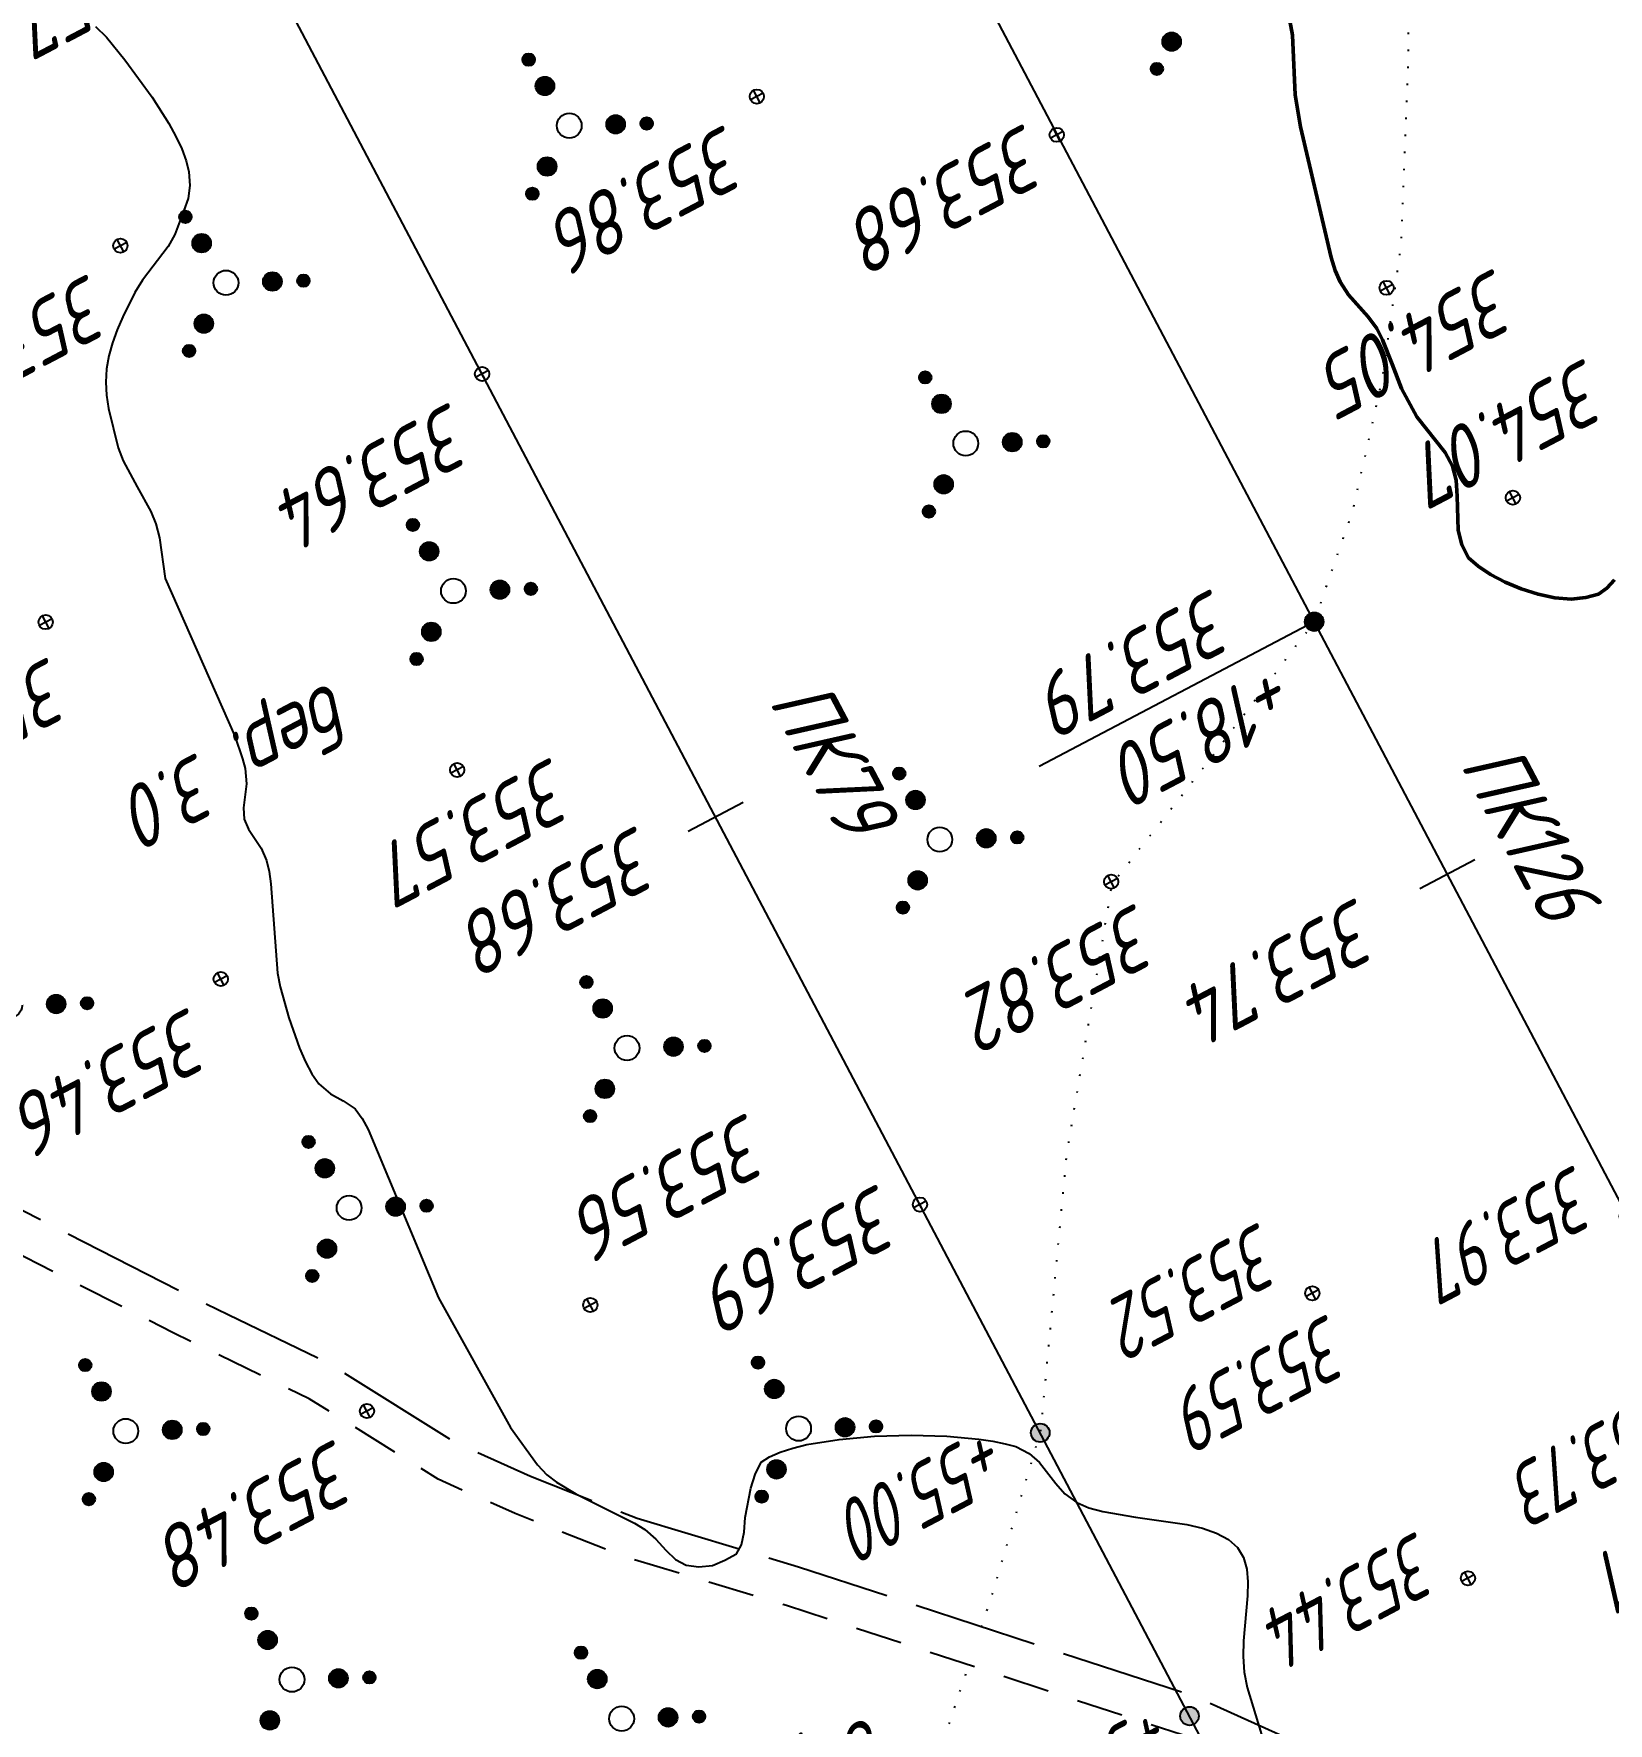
# Model space of a CAD drawing. Extents: x 1516777 to 1518423, y 2190420 to 2191479.
# Drawn here: x 1516988.6 to 1517090.2, y 2191016.7 to 2191125.7 of the extents above; entities that cross this region are included whole.
import ezdxf
from ezdxf.enums import TextEntityAlignment as Align

# ---------------------------------------------------------------- set-up
doc = ezdxf.new("R2010")
doc.units = 0
for name, pattern in [('ИИDash_30_20', [5, 3, -2]), ('ИИDash_80_20', [10, 8, -2]), ('ИИDot', [1, 0, -1])]:
    doc.linetypes.add(name, pattern=pattern)
for name, color, linetype, lineweight in [('ИИ_ДОРОГА_025', 7, 'Continuous', 25), ('ИИ_КОНТУР_025', 7, 'ИИDot', 25), ('ИИ_ОТМЕТКА_025', 7, 'Continuous', 25), ('ИИ_ПИКЕТАЖ_025', 7, 'Continuous', 25), ('ИИ_РАЗМЕР_025', 7, 'Continuous', 25), ('ИИ_РЕЛЬЕФ_025', 34, 'Continuous', 25), ('ИИ_РЕЛЬЕФ_050', 34, 'Continuous', 50), ('ИИ_ТЕКСТ_025', 7, 'Continuous', 25), ('ИИ_ТРАССА_ТРУБ_025', 7, 'Continuous', 25), ('ИИ_УГОДЬЯ_025', 7, 'Continuous', 25)]:
    doc.layers.add(name, color=color, linetype=linetype, lineweight=lineweight)
doc.styles.add('VNIPISIMPLEXCUR', font='simplex.shx', dxfattribs={"width": 0.8, "oblique": 15})
doc.dimstyles.new('ИИ-2000-м-dm$2', dxfattribs={"dimscale": 2, "dimtxt": 2.5, "dimasz": 2.5, "dimexe": 1.25, "dimexo": 0, "dimgap": 1, "dimtad": 2, "dimtoh": 1, "dimzin": 1, "dimdsep": 46, "dimtxsty": 'VNIPISIMPLEXCUR', "dimcen": 2.5, "dimaunit": 1, "dimazin": 0, "dimtfac": 1, "dimtmove": 1, "dimatfit": 2, "dimfxl": 1, "dimarcsym": 0})

# ---------------------------------------------------------------- blocks, each defined once
blk = doc.blocks.new('PICKET')
at = {"color": 0, "linetype": 'Continuous', "lineweight": 25}
for p, q in [((-0.23, 0), (0.23, 0)), ((0, 0.23), (0, -0.23))]:
    blk.add_line(p, q, dxfattribs=at)
blk.add_circle((0, 0), 0.23, dxfattribs=at)
at = {"color": 0, "linetype": 'Continuous', "style": 'VNIPISIMPLEXCUR', "oblique": 15, "width": 0.8}
blk.add_attdef('OTMETKA', (1.25, 0.3), '', height=2, dxfattribs=at)
at = {"color": 8, "linetype": 'Continuous', "style": 'VNIPISIMPLEXCUR', "oblique": 15, "width": 0.8, "flags": 1}
blk.add_attdef('NOMER', (1.25, -2.7), '', height=2, dxfattribs=at)
blk = doc.blocks.new('ИИ053952')
at = {"linetype": 'Continuous', "lineweight": 25}
h = blk.add_hatch(color=0, dxfattribs=at)
edge = h.paths.add_edge_path()
edge.add_arc((-1.309, 2.13), 0.2, 0, 360)
h = blk.add_hatch(color=0, dxfattribs=at)
edge = h.paths.add_edge_path()
edge.add_arc((-0.785, 1.278), 0.3, 0, 360)
h = blk.add_hatch(color=0, dxfattribs=at)
edge = h.paths.add_edge_path()
edge.add_arc((1.499, 0.041), 0.3, 0, 360)
h = blk.add_hatch(color=0, dxfattribs=at)
edge = h.paths.add_edge_path()
edge.add_arc((2.499, 0.068), 0.2, 0, 360)
h = blk.add_hatch(color=0, dxfattribs=at)
edge = h.paths.add_edge_path()
edge.add_arc((-0.714, -1.319), 0.3, 0, 360)
h = blk.add_hatch(color=0, dxfattribs=at)
edge = h.paths.add_edge_path()
edge.add_arc((-1.19, -2.198), 0.2, 0, 360)
at = {"color": 0, "linetype": 'Continuous', "lineweight": 25}
for centre, radius in [((-1.309, 2.13), 0.2), ((-0.785, 1.278), 0.3), ((0, 0), 0.4), ((1.499, 0.041), 0.3), ((2.499, 0.068), 0.2), ((-0.714, -1.319), 0.3), ((-1.19, -2.198), 0.2)]:
    blk.add_circle(centre, radius, dxfattribs=at)
blk = doc.blocks.new('ИИ15001')
at = {"color": 0, "linetype": 'Continuous', "lineweight": 25}
blk.add_lwpolyline([(0, 1), (0, -1)], dxfattribs=at)
at = {"color": 0, "linetype": 'Continuous', "lineweight": 25, "style": 'VNIPISIMPLEXCUR', "oblique": 15, "width": 0.8}
blk.add_attdef('STATIONING', text='', height=2, dxfattribs=at).set_placement((0, 2), align=Align.CENTER)
at = {"color": 7, "linetype": 'Continuous', "lineweight": 25, "style": 'VNIPISIMPLEXCUR', "oblique": 15, "width": 0.8}
blk.add_attdef('HEIGHT', text='', height=2, dxfattribs=at).set_placement((0, -2), align=Align.TOP_CENTER)
blk = doc.blocks.new('ИИ15002')
at = {"linetype": 'Continuous', "lineweight": 25}
h = blk.add_hatch(color=0, dxfattribs=at)
edge = h.paths.add_edge_path()
edge.add_arc((0, 0), 0.3, 0, 360)
at = {"color": 0, "linetype": 'Continuous', "lineweight": 25}
blk.add_circle((0, 0), 0.3, dxfattribs=at)
at = {"color": 0, "linetype": 'Continuous', "style": 'VNIPISIMPLEXCUR', "oblique": 15, "width": 0.8}
blk.add_attdef('STATIONING', (1, 1.3), '', height=2, rotation=90, dxfattribs=at)
at = {"color": 7, "linetype": 'Continuous', "style": 'VNIPISIMPLEXCUR', "oblique": 15, "width": 0.8}
blk.add_attdef('HEIGHT', text='', height=2, dxfattribs=at).set_placement((0, -1.3), align=Align.TOP_CENTER)
blk = doc.blocks.new('*D37')
at = {"layer": 'Defpoints', "color": 0, "transparency": 16777216}
for p in [(1516997.99, 2191462.82), (1518374.71, 2191103.61), (1517445.63, 2190623.9), (1517459.23, 2190587.38), (1517312.46, 2190543.97)]:
    blk.add_point(p, dxfattribs=at)
at = {"layer": 'ИИ_РАЗМЕР_025', "color": 0, "lineweight": -2, "transparency": 16777216}
for p, q in [((1517451.91, 2190631.64), (1517459.4, 2190635.59)), ((1517448.2, 2190623.46), (1517451.91, 2190631.64))]:
    blk.add_line(p, q, dxfattribs=at)
blk.add_arc((1517445.24, 2190613.92), 9.98, 50.8939, 94.6714, dxfattribs=at)
at = {"layer": 'ИИ_РАЗМЕР_025', "color": 0, "transparency": 16777216}
for points in [[(1517444.62, 2190623.24), (1517444.24, 2190624.52), (1517440.59, 2190622.76)], [(1517452.06, 2190622.09), (1517451.02, 2190621.25), (1517454.08, 2190618.58)]]:
    blk.add_solid(points, dxfattribs=at)
at = {"layer": 'ИИ_РАЗМЕР_025', "color": 0, "transparency": 16777216, "insert": (1517457.5, 2190631.19), "char_height": 4, "attachment_point": 5, "rotation": 207.7821, "style": 'VNIPISIMPLEXCUR'}
blk.add_mtext('90%%d', dxfattribs=at)
blk = doc.blocks.new('*D41')
at = {"layer": 'Defpoints', "color": 0, "transparency": 16777216}
for p in [(1516997.99, 2191462.82), (1517637.12, 2190760.28), (1517426.98, 2190659.79), (1517400.06, 2190635.39), (1517459.23, 2190587.38)]:
    blk.add_point(p, dxfattribs=at)
at = {"layer": 'ИИ_РАЗМЕР_025', "color": 0, "lineweight": -2, "transparency": 16777216}
for p, q in [((1517435.44, 2190666.61), (1517442.94, 2190670.56)), ((1517429.66, 2190659.33), (1517435.44, 2190666.61))]:
    blk.add_line(p, q, dxfattribs=at)
blk.add_arc((1517426.57, 2190649.36), 10.44, 49.8774, 95.6874, dxfattribs=at)
at = {"layer": 'ИИ_РАЗМЕР_025', "color": 0, "transparency": 16777216}
for points in [[(1517425.73, 2190659.11), (1517425.35, 2190660.38), (1517421.71, 2190658.59)], [(1517433.82, 2190657.76), (1517432.78, 2190656.92), (1517435.81, 2190654.22)]]:
    blk.add_solid(points, dxfattribs=at)
at = {"layer": 'ИИ_РАЗМЕР_025', "color": 0, "transparency": 16777216, "insert": (1517441.03, 2190666.17), "char_height": 4, "attachment_point": 5, "rotation": 207.7821, "style": 'VNIPISIMPLEXCUR'}
blk.add_mtext('90%%d', dxfattribs=at)
blk = doc.blocks.new('*D60')
at = {"layer": 'Defpoints', "color": 0, "transparency": 16777216}
for p in [(1516865.23, 2191392.86), (1517280.22, 2190589.82), (1517301.19, 2190586.89), (1517251.66, 2190560.75), (1517312.46, 2190543.97)]:
    blk.add_point(p, dxfattribs=at)
at = {"layer": 'ИИ_РАЗМЕР_025', "color": 0, "lineweight": -2, "transparency": 16777216}
for p, q in [((1517270.29, 2190593.09), (1517259.15, 2190587.22)), ((1517278.66, 2190586.43), (1517270.29, 2190593.09))]:
    blk.add_line(p, q, dxfattribs=at)
blk.add_arc((1517292.31, 2190582.21), 14.29, 133.8716, 191.7338, dxfattribs=at)
at = {"layer": 'ИИ_РАЗМЕР_025', "color": 0, "transparency": 16777216}
for points in [[(1517282.02, 2190593.05), (1517282.8, 2190591.97), (1517285.65, 2190594.85)], [(1517278.95, 2190579.53), (1517277.69, 2190579.07), (1517279.68, 2190575.54)]]:
    blk.add_solid(points, dxfattribs=at)
at = {"layer": 'ИИ_РАЗМЕР_025', "color": 0, "transparency": 16777216, "insert": (1517265.86, 2190586.93), "char_height": 4, "attachment_point": 5, "rotation": 207.7821, "style": 'VNIPISIMPLEXCUR'}
blk.add_mtext("90°2'", dxfattribs=at)

msp = doc.modelspace()

# ---------------------------------------------------------------- linework, layer by layer
at = {"layer": 'ИИ_ДОРОГА_025', "linetype": 'ИИDash_80_20', "flags": 128}
msp.add_lwpolyline([(1517370.354, 2190906.745), (1517361.061, 2190903.069), (1517349.478, 2190899.983), (1517336.218, 2190896.895), (1517328.505, 2190896.125), (1517315.477, 2190894.578), (1517307.716, 2190894.705), (1517302.335, 2190895.33), (1517295.956, 2190897.455), (1517278.892, 2190906.756), (1517251.698, 2190919.154), (1517237.145, 2190927.329), (1517223.871, 2190935.987), (1517206.878, 2190946.488), (1517194.206, 2190954.15), (1517185.026, 2190959.877), (1517171.817, 2190964.417), (1517165.277, 2190967.329), (1517158.519, 2190969.795), (1517143.95, 2190975.605), (1517127.066, 2190984.13), (1517108.829, 2190995.629), (1517101.676, 2190999.885), (1517097.447, 2191002.553), (1517088.192, 2191007.223), (1517063.65, 2191018.345), (1517037.939, 2191026.75), (1517027.528, 2191029.886), (1517020.661, 2191032.604), (1517015.912, 2191034.725), (1517007.626, 2191039.899), (1517001.134, 2191043.047), (1516998.754, 2191044.202), (1516986.797, 2191050.305), (1516975.191, 2191055.416)], dxfattribs=at)
at = {"layer": 'ИИ_ДОРОГА_025', "linetype": 'ИИDash_30_20', "flags": 128}
msp.add_lwpolyline([(1517371.311, 2190904.327), (1517361.877, 2190900.596), (1517350.108, 2190897.46), (1517336.644, 2190894.325), (1517328.788, 2190893.54), (1517315.61, 2190891.976), (1517307.544, 2190892.108), (1517301.768, 2190892.779), (1517294.915, 2190895.062), (1517277.729, 2190904.429), (1517250.52, 2190916.833), (1517235.796, 2190925.104), (1517222.477, 2190933.792), (1517205.522, 2190944.27), (1517192.845, 2190951.935), (1517183.901, 2190957.514), (1517170.864, 2190961.996), (1517164.301, 2190964.917), (1517157.592, 2190967.366), (1517142.881, 2190973.232), (1517125.784, 2190981.865), (1517107.471, 2190993.412), (1517100.317, 2190997.668), (1517096.165, 2191000.288), (1517087.069, 2191004.877), (1517062.707, 2191015.918), (1517037.16, 2191024.269), (1517026.674, 2191027.429), (1517019.652, 2191030.208), (1517014.687, 2191032.424), (1517006.367, 2191037.62), (1517000, 2191040.708), (1516997.595, 2191041.874), (1516985.681, 2191047.956), (1516977.14, 2191051.717)], dxfattribs=at)
at = {"layer": 'ИИ_КОНТУР_025', "flags": 128}
for points in [[(1517049.754, 2191022.888), (1517050.437, 2191024.942), (1517053.581, 2191035.551), (1517055.262, 2191053.444), (1517058.182, 2191070.86), (1517064.205, 2191078.52), (1517071.21, 2191087.75), (1517073.745, 2191095.039), (1517075.663, 2191103.69), (1517076.831, 2191112.089), (1517077.298, 2191123.989), (1517077.298, 2191139.154), (1517076.831, 2191149.653), (1517076.831, 2191160.386), (1517079.166, 2191166.919), (1517087.621, 2191173.579), (1517096.027, 2191174.979), (1517106.534, 2191174.512), (1517116.818, 2191172.843), (1517139.456, 2191171.713), (1517152.999, 2191171.246), (1517160.937, 2191172.179), (1517173.779, 2191171.713), (1517176.753, 2191171.288), (1517184.955, 2191175.363), (1517198.578, 2191192.334), (1517208.174, 2191205.151)], [(1517015.634, 2190978.024), (1517033.592, 2190987.373), (1517045.11, 2191008.937), (1517048.932, 2191020.421)]]:
    msp.add_lwpolyline(points, dxfattribs=at)
at = {"layer": 'ИИ_ПИКЕТАЖ_025', "color": 4, "elevation": 353.79}
msp.add_lwpolyline([(1517071.222, 2191087.785), (1517053.478, 2191078.437)], dxfattribs=at)
at = {"layer": 'ИИ_РЕЛЬЕФ_025', "elevation": 353.5}
msp.add_lwpolyline([(1516992.584, 2191126.217), (1516993.28, 2191125.518), (1516994.478, 2191124.06), (1516996.238, 2191121.646), (1516997.314, 2191119.947), (1516997.771, 2191119.113), (1516998.15, 2191118.307), (1516998.435, 2191117.543), (1516998.607, 2191116.835), (1516998.662, 2191115.947), (1516998.552, 2191115.115), (1516998.29, 2191114.331), (1516997.698, 2191112.785), (1516997.276, 2191112.016), (1516995.61, 2191109.829), (1516995.123, 2191109.035), (1516994.344, 2191107.468), (1516993.984, 2191106.641), (1516993.673, 2191105.798), (1516993.435, 2191104.949), (1516993.291, 2191104.103), (1516993.25, 2191103.262), (1516993.293, 2191102.408), (1516993.425, 2191101.552), (1516994.04, 2191099.009), (1516994.37, 2191098.166), (1516995.269, 2191096.503), (1516996.158, 2191094.893), (1516996.475, 2191094.116), (1516996.711, 2191093.203), (1516997.072, 2191090.572), (1517001.579, 2191080.4), (1517002.074, 2191078.931), (1517002.231, 2191078.302), (1517002.319, 2191077.313), (1517002.126, 2191075.766), (1517002.178, 2191075.039), (1517002.454, 2191074.384), (1517003.27, 2191073.159), (1517003.615, 2191072.371), (1517003.779, 2191071.668), (1517003.89, 2191070.856), (1517004.32, 2191065.094), (1517004.494, 2191064.219), (1517005.05, 2191062.212), (1517005.741, 2191060.252), (1517006.13, 2191059.367), (1517006.544, 2191058.587), (1517006.981, 2191057.944), (1517007.755, 2191057.298), (1517008.568, 2191056.852), (1517009.332, 2191056.346), (1517009.792, 2191055.72), (1517010.175, 2191055.003), (1517014.716, 2191044.132), (1517019.351, 2191035.757), (1517021.107, 2191033.357), (1517021.702, 2191032.71), (1517022.319, 2191032.231), (1517023.565, 2191031.485), (1517027.363, 2191029.588), (1517028.026, 2191029.175), (1517028.747, 2191028.549), (1517029.381, 2191027.849), (1517030.006, 2191027.235), (1517030.698, 2191026.869), (1517031.505, 2191026.774), (1517032.388, 2191026.859), (1517033.201, 2191027.197), (1517033.939, 2191027.604), (1517034.275, 2191028.188), (1517034.431, 2191029), (1517034.492, 2191029.957), (1517034.874, 2191031.843), (1517035.156, 2191032.732), (1517035.534, 2191033.518), (1517036.076, 2191033.861), (1517036.76, 2191034.165), (1517037.569, 2191034.429), (1517038.484, 2191034.655), (1517040.565, 2191034.997), (1517042.857, 2191035.196), (1517045.218, 2191035.261), (1517047.505, 2191035.198), (1517049.575, 2191035.014), (1517050.484, 2191034.879), (1517051.284, 2191034.717), (1517051.959, 2191034.527), (1517052.835, 2191034.092), (1517053.492, 2191033.507), (1517054.543, 2191032.138), (1517055.138, 2191031.477), (1517055.912, 2191030.912), (1517056.68, 2191030.581), (1517057.589, 2191030.329), (1517059.688, 2191029.975), (1517063.007, 2191029.492), (1517064.017, 2191029.256), (1517064.921, 2191028.944), (1517065.682, 2191028.537), (1517066.266, 2191028.01), (1517066.654, 2191027.36), (1517066.867, 2191026.616), (1517066.945, 2191025.793), (1517066.924, 2191024.904), (1517066.66, 2191021.982), (1517066.632, 2191020.97), (1517066.697, 2191019.962), (1517066.895, 2191018.972), (1517068.362, 2191014.179)], dxfattribs=at)
at = {"layer": 'ИИ_РЕЛЬЕФ_050', "elevation": 354}
msp.add_lwpolyline([(1517069.123, 2191129.388), (1517069.814, 2191125.664), (1517069.99, 2191121.811), (1517070.329, 2191119.733), (1517072.309, 2191111.294), (1517072.576, 2191110.469), (1517072.894, 2191109.727), (1517073.439, 2191108.88), (1517074.706, 2191107.479), (1517075.262, 2191106.714), (1517075.638, 2191105.986), (1517076.259, 2191104.422), (1517076.852, 2191102.834), (1517077.842, 2191101.004), (1517079.666, 2191098.719), (1517080.151, 2191097.821), (1517080.376, 2191096.923), (1517080.444, 2191095.883), (1517080.515, 2191093.7), (1517080.756, 2191092.74), (1517081.184, 2191091.917), (1517081.794, 2191091.367), (1517082.593, 2191090.832), (1517083.536, 2191090.337), (1517084.575, 2191089.906), (1517085.663, 2191089.564), (1517086.754, 2191089.335), (1517087.801, 2191089.245), (1517088.743, 2191089.355), (1517089.573, 2191089.574), (1517090.11, 2191089.945), (1517090.599, 2191090.487)], dxfattribs=at)
at = {"layer": 'ИИ_ТРАССА_ТРУБ_025', "color": 4}
for points in [[(1517106.614, 2191020.604), (1516994.33, 2191233.74), (1516900.654, 2191411.526)], [(1518374.713, 2191103.607), (1517312.459, 2190543.969), (1516865.23, 2191392.859)]]:
    msp.add_lwpolyline(points, dxfattribs=at)

# ---------------------------------------------------------------- block references
at = {"layer": 'ИИ_ОТМЕТКА_025', "xscale": 2, "yscale": 2, "zscale": 2, "rotation": 207.7819444444445}
for p, values in [((1517000.752, 2191135.623, 353.57), {'OTMETKA': '353.57'}), ((1517035.253, 2191121.692, 353.86), {'OTMETKA': '353.86'}), ((1516994.186, 2191112.063, 353.46), {'OTMETKA': '353.46'}), ((1517017.528, 2191103.781, 353.64), {'OTMETKA': '353.64'}), ((1517000.665, 2191064.713, 353.46), {'OTMETKA': '353.46'}), ((1517010.097, 2191036.823, 353.48), {'OTMETKA': '353.48'})]:
    msp.add_blockref('PICKET', p, dxfattribs=at).add_auto_attribs(values)
at = {"layer": 'ИИ_ОТМЕТКА_025'}
ref = msp.add_blockref('PICKET', (1517054.61, 2191119.22, 353.68), dxfattribs=dict(at, xscale=2, yscale=2, zscale=2, rotation=207.7819444444445))
ref.add_attrib('OTMETKA', '353.68', (1517052.663, 2191120.074, -347.82), dxfattribs={"layer": '0', "color": 0, "linetype": 'Continuous', "height": 4, "rotation": 207.78194, "style": 'VNIPISIMPLEXCUR', "oblique": 15, "width": 0.8})
ref = msp.add_blockref('PICKET', (1517075.893, 2191109.341, 354.05), dxfattribs=dict(at, xscale=2, yscale=2, zscale=2, rotation=207.7819444444445))
ref.add_attrib('OTMETKA', '354.05', (1517082.981, 2191110.729, 354.05), dxfattribs={"layer": '0', "color": 0, "linetype": 'Continuous', "height": 4, "rotation": 207.78194, "style": 'VNIPISIMPLEXCUR', "oblique": 15, "width": 0.8})
ref = msp.add_blockref('PICKET', (1517084.042, 2191095.791, 354.07), dxfattribs=dict(at, xscale=2, yscale=2, zscale=2, rotation=207.7819444444445))
ref.add_attrib('OTMETKA', '354.07', (1517088.836, 2191104.923, 354), dxfattribs={"layer": '0', "color": 0, "linetype": 'Continuous', "height": 4, "rotation": 207.78194, "style": 'VNIPISIMPLEXCUR', "oblique": 15, "width": 0.8})
ref = msp.add_blockref('PICKET', (1516989.367, 2191087.761, 353.41), dxfattribs=dict(at, xscale=2, yscale=2, zscale=2, rotation=207.7819444444445))
ref.add_attrib('OTMETKA', '353.41', (1516989.681, 2191085.632, 353.41), dxfattribs={"layer": '0', "color": 0, "linetype": 'Continuous', "height": 4, "rotation": 207.78194, "style": 'VNIPISIMPLEXCUR', "oblique": 15, "width": 0.8})
ref = msp.add_blockref('PICKET', (1517015.917, 2191078.217, 353.57), dxfattribs=dict(at, xscale=2, yscale=2, zscale=2, rotation=207.7819444444445))
ref.add_attrib('OTMETKA', '353.57', (1517022.134, 2191079.159, 353.57), dxfattribs={"layer": '0', "color": 0, "linetype": 'Continuous', "height": 4, "rotation": 207.78194, "style": 'VNIPISIMPLEXCUR', "oblique": 15, "width": 0.8})
ref = msp.add_blockref('PICKET', (1517058.12, 2191071, 353.82), dxfattribs=dict(at, xscale=2, yscale=2, zscale=2, rotation=207.7819444444445))
ref.add_attrib('OTMETKA', '353.82', (1517059.849, 2191069.736, 353.82), dxfattribs={"layer": '0', "color": 0, "linetype": 'Continuous', "height": 4, "rotation": 207.78194, "style": 'VNIPISIMPLEXCUR', "oblique": 15, "width": 0.8})
ref = msp.add_blockref('PICKET', (1517024.51, 2191043.67, 353.56), dxfattribs=dict(at, xscale=2, yscale=2, zscale=2, rotation=207.7819444444445))
ref.add_attrib('OTMETKA', '353.56', (1517034.75, 2191056.202, 353.56), dxfattribs={"layer": '0', "color": 0, "linetype": 'Continuous', "height": 4, "rotation": 207.78194, "style": 'VNIPISIMPLEXCUR', "oblique": 15, "width": 0.8})
ref = msp.add_blockref('PICKET', (1517091.38, 2191049.39, 353.97), dxfattribs=dict(at, xscale=2, yscale=2, zscale=2, rotation=207.7819444444445))
ref.add_attrib('OTMETKA', '353.97', (1517088.137, 2191052.822, -347.53), dxfattribs={"layer": '0', "color": 0, "linetype": 'Continuous', "height": 4, "rotation": 207.78194, "style": 'VNIPISIMPLEXCUR', "oblique": 15, "width": 0.7})
ref = msp.add_blockref('PICKET', (1517045.78, 2191050.156, 353.69), dxfattribs=dict(at, xscale=2, yscale=2, zscale=2, rotation=207.7819444444445))
ref.add_attrib('OTMETKA', '353.69', (1517043.204, 2191051.615, 353.69), dxfattribs={"layer": '0', "color": 0, "linetype": 'Continuous', "height": 4, "rotation": 207.78194, "style": 'VNIPISIMPLEXCUR', "oblique": 15, "width": 0.8})
ref = msp.add_blockref('PICKET', (1517071.102, 2191044.43, 353.59), dxfattribs=dict(at, xscale=2, yscale=2, zscale=2, rotation=207.7819444444445))
ref.add_attrib('OTMETKA', '353.59', (1517072.201, 2191043.195, 353.59), dxfattribs={"layer": '0', "color": 0, "linetype": 'Continuous', "height": 4, "rotation": 207.78194, "style": 'VNIPISIMPLEXCUR', "oblique": 15, "width": 0.7})
ref = msp.add_blockref('PICKET', (1517081.143, 2191026.027, 353.73), dxfattribs=dict(at, xscale=2, yscale=2, zscale=2, rotation=207.7819444444445))
ref.add_attrib('OTMETKA', '353.73', (1517093.747, 2191038.354, 353.73), dxfattribs={"layer": '0', "color": 0, "linetype": 'Continuous', "height": 4, "rotation": 207.78194, "style": 'VNIPISIMPLEXCUR', "oblique": 15, "width": 0.7})
ref = msp.add_blockref('PICKET', (1517100.98, 2191031.35, 353.81), dxfattribs=dict(at, xscale=2, yscale=2, zscale=2, rotation=207.7819444444445))
ref.add_attrib('OTMETKA', '353.81', (1517098.956, 2191032.551, -347.69), dxfattribs={"layer": '0', "color": 0, "linetype": 'Continuous', "height": 4, "rotation": 207.78194, "style": 'VNIPISIMPLEXCUR', "oblique": 15, "width": 0.7})
at = {"layer": 'ИИ_ПИКЕТАЖ_025', "color": 4}
ref = msp.add_blockref('ИИ15002', (1517071.222, 2191087.785, 353.79), dxfattribs=dict(at, xscale=2, yscale=2, zscale=2, rotation=117.7810917859345))
ref.add_attrib('STATIONING', '+18.50', (1517068.882, 2191085.227), dxfattribs={"layer": '0', "color": 0, "linetype": 'Continuous', "height": 4, "rotation": 207.78109, "style": 'VNIPISIMPLEXCUR', "oblique": 15, "width": 0.8})
ref.add_attrib('HEIGHT', '353.79', dxfattribs={"layer": '0', "color": 7, "linetype": 'Continuous', "height": 4, "rotation": 207.78194, "style": 'VNIPISIMPLEXCUR', "oblique": 15, "width": 0.8}).set_placement((1517060.923, 2191083.499), align=Align.TOP_CENTER)
ref = msp.add_blockref('ИИ15001', (1517032.595, 2191075.182, 353.68), dxfattribs=dict(at, xscale=2, yscale=2, zscale=2, rotation=297.7821))
ref.add_attrib('STATIONING', 'ПК79', dxfattribs={"layer": '0', "color": 0, "linetype": 'Continuous', "lineweight": 25, "height": 4, "rotation": 297.7821, "style": 'VNIPISIMPLEXCUR', "oblique": 15, "width": 0.8}).set_placement((1517038.38, 2191078.116), align=Align.CENTER)
ref.add_attrib('HEIGHT', '353.68', dxfattribs={"layer": '0', "color": 7, "linetype": 'Continuous', "lineweight": 25, "height": 4, "rotation": 207.78194, "style": 'VNIPISIMPLEXCUR', "oblique": 15, "width": 0.8}).set_placement((1517023.738, 2191068.17), align=Align.TOP_CENTER)
ref = msp.add_blockref('ИИ15001', (1517079.816, 2191071.471, 353.74), dxfattribs=dict(at, xscale=2, yscale=2, zscale=2, rotation=297.7810999999999))
ref.add_attrib('STATIONING', 'ПК126', dxfattribs={"layer": '0', "color": 0, "linetype": 'Continuous', "lineweight": 25, "height": 4, "rotation": 297.7811, "style": 'VNIPISIMPLEXCUR', "oblique": 15, "width": 0.8}).set_placement((1517083.355, 2191073.335), align=Align.CENTER)
ref.add_attrib('HEIGHT', '353.74', dxfattribs={"layer": '0', "color": 7, "linetype": 'Continuous', "lineweight": 25, "height": 4, "rotation": 207.78194, "style": 'VNIPISIMPLEXCUR', "oblique": 15, "width": 0.8}).set_placement((1517070.224, 2191063.54), align=Align.TOP_CENTER)
ref = msp.add_blockref('ИИ15002', (1517053.543, 2191035.421, 353.52), dxfattribs=dict(at, xscale=2, yscale=2, zscale=2, rotation=117.7820525459345))
ref.add_attrib('STATIONING', '+55.00', (1517050.31, 2191035.979), dxfattribs={"layer": '0', "color": 0, "linetype": 'Continuous', "height": 4, "rotation": 207.78205, "style": 'VNIPISIMPLEXCUR', "oblique": 15, "width": 0.7})
ref.add_attrib('HEIGHT', '353.52', dxfattribs={"layer": '0', "color": 7, "linetype": 'Continuous', "height": 4, "rotation": 207.78194, "style": 'VNIPISIMPLEXCUR', "oblique": 15, "width": 0.7}).set_placement((1517064.689, 2191042.976), align=Align.TOP_CENTER)
ref = msp.add_blockref('ИИ15002', (1517063.178, 2191017.131, 353.44), dxfattribs=dict(at, xscale=2, yscale=2, zscale=2, rotation=117.7820525459345))
ref.add_attrib('STATIONING', '+34.40', (1517061.024, 2191018.004, 353.44), dxfattribs={"layer": '0', "color": 0, "linetype": 'Continuous', "height": 4, "rotation": 207.78205, "style": 'VNIPISIMPLEXCUR', "oblique": 15, "width": 0.7})
ref.add_attrib('HEIGHT', '353.44', dxfattribs={"layer": '0', "color": 7, "linetype": 'Continuous', "height": 4, "rotation": 207.78194, "style": 'VNIPISIMPLEXCUR', "oblique": 15, "width": 0.7}).set_placement((1517074.733, 2191022.948, 353.44), align=Align.TOP_CENTER)
at = {"layer": 'ИИ_УГОДЬЯ_025', "xscale": 2, "yscale": 2, "zscale": 2}
for p in [(1517063.451, 2191127.874), (1517023.15, 2191119.815), (1517000.999, 2191109.667), (1517048.74, 2191099.298), (1517015.678, 2191089.773), (1517047.063, 2191073.724), (1516987.042, 2191063.017), (1517026.878, 2191060.262), (1517008.946, 2191049.944), (1516994.535, 2191035.53), (1517037.949, 2191035.696), (1517005.257, 2191019.488), (1517026.529, 2191016.963)]:
    msp.add_blockref('ИИ053952', p, dxfattribs=at)

# ---------------------------------------------------------------- texts
at = {"layer": 'ИИ_ТЕКСТ_025', "style": 'VNIPISIMPLEXCUR', "oblique": 15, "width": 0.8}
for p in [(1517007.931, 2191084.021), (1517042.605, 2191017.242)]:
    msp.add_text('бер. 3.0', height=4, rotation=207.78194, dxfattribs=at).set_placement(p)

# ---------------------------------------------------------------- dimensions: what is measured, and where the dimension line sits
at = {"layer": 'ИИ_РАЗМЕР_025'}
for base, line2, picture, middle in [((1517445.628, 2190623.901), ((1518374.713, 2191103.607), (1517312.459, 2190543.969)), '*D37', (1517457.495, 2190631.193)), ((1517426.977, 2190659.787), ((1517637.12, 2190760.28), (1517400.06, 2190635.39)), '*D41', (1517441.033, 2190666.167))]:
    dim = msp.add_angular_dim_2l(base=base, line1=((1517459.226, 2190587.383), (1516997.989, 2191462.819)), line2=line2, text='90%%d', dimstyle='ИИ-2000-м-dm$2', override={"dimtxt": 2, "dimasz": 2, "dimgap": 0.5, "dimzin": 0}, dxfattribs=at)
    dim.commit()
    dim.dimension.update_dxf_attribs({"geometry": picture, "text_midpoint": middle, "dimtype": 162})
dim = msp.add_angular_dim_2l(base=(1517280.222, 2190589.822), line1=((1517251.66, 2190560.75), (1517301.19, 2190586.89)), line2=((1517312.459, 2190543.969), (1516865.23, 2191392.859)), dimstyle='ИИ-2000-м-dm$2', override={"dimtxt": 2, "dimasz": 2, "dimgap": 0.5, "dimzin": 0}, dxfattribs=at)
dim.commit()
dim.dimension.update_dxf_attribs({"geometry": '*D60', "text_midpoint": (1517265.856, 2190586.933), "dimtype": 162})

doc.saveas('drawing.dxf')
